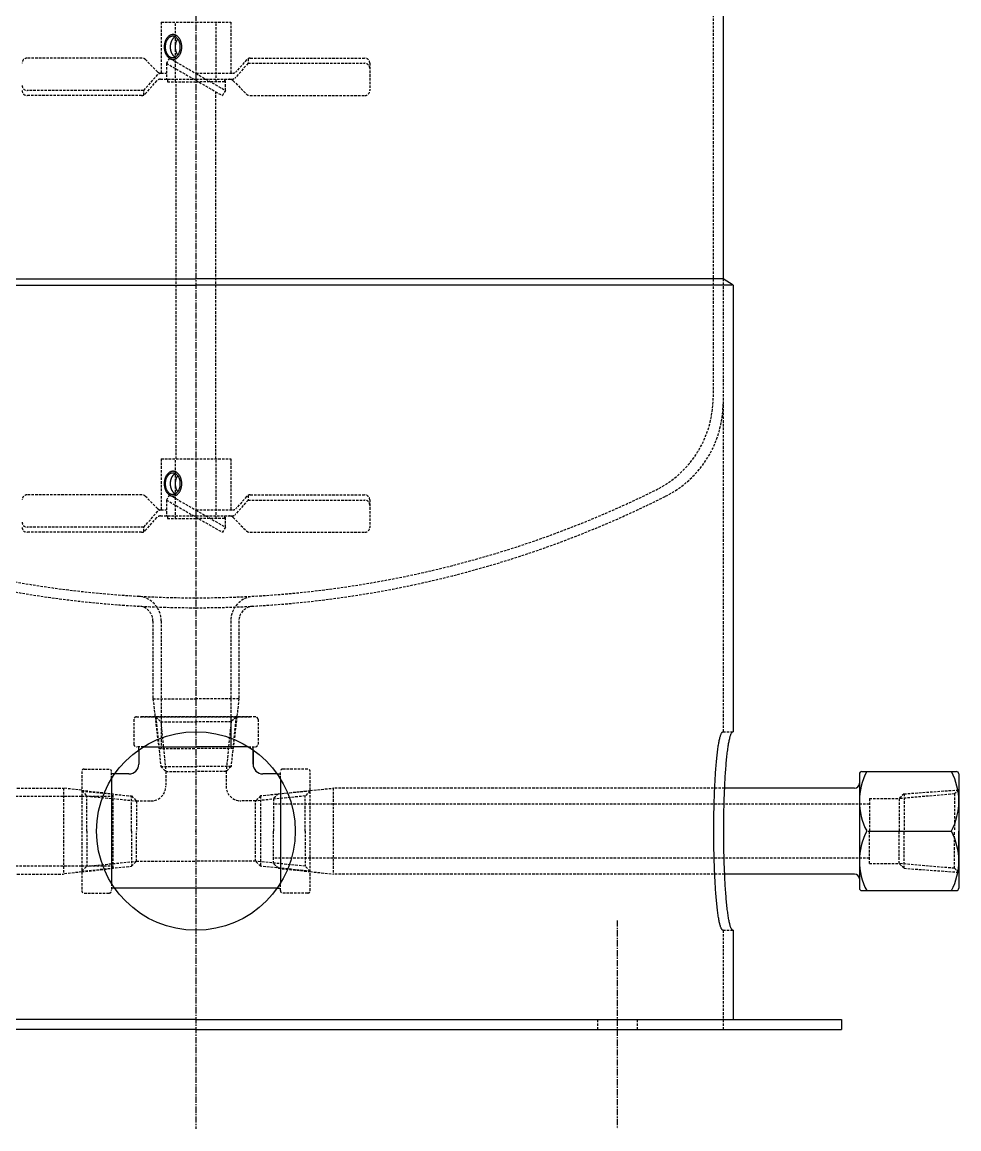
# Model space of a CAD drawing. Extents: x 248 to 1301, y 18 to 1271.
# Drawn here: x 381.5 to 570.1, y 89.5 to 312.5 of the extents above; entities that cross this region are included whole.
import ezdxf

# ---------------------------------------------------------------- set-up
doc = ezdxf.new("R2010")
doc.units = 0
doc.linetypes.add('CENTER', pattern=[2, 1.25, -0.25, 0.25, -0.25])
doc.linetypes.add('DASHED', pattern=[0.75, 0.5, -0.25])
doc.layers.get('0').update_dxf_attribs({"linetype": 'CONTINUOUS'})
doc.layers.add('CENTER', color=1, linetype='CENTER')

msp = doc.modelspace()

# ---------------------------------------------------------------- linework, layer by layer
at = {"color": 3, "linetype": 'DASHED'}
for p, q in [((520.65, 519.52), (520.65, 236.88)), ((409.5, 312.52), (416.5, 312.52)), ((409.5, 312.52), (409.5, 302.22)), ((412.4, 300.52), (412.4, 312.52)), ((416.5, 312.52), (423.5, 312.52)), ((420.6, 300.52), (420.6, 312.52)), ((423.5, 312.52), (423.5, 302.22)), ((405.63, 305.26), (382.5, 305.26)), ((408.75, 302.51), (406.34, 304.96)), ((411.17, 305.26), (410.57, 304.22)), ((410.57, 304.22), (416.5, 300.79)), ((410.57, 304.22), (410.57, 301.02)), ((411.17, 305.26), (416.5, 302.18)), ((427, 304.22), (424.48, 301.36)), ((426.7, 304.92), (424.62, 302.56)), ((427, 305.15), (427, 304.22)), ((427, 304.22), (450.5, 304.22)), ((427.45, 305.26), (450.5, 305.26)), ((451.5, 304.26), (451.5, 298.72)), ((406, 298.76), (408.75, 301.88)), ((409.46, 302.22), (410.57, 302.22)), ((416.5, 302.22), (423.87, 302.22)), ((416.5, 302.18), (422.43, 298.76)), ((406.3, 298.06), (408.61, 300.68)), ((409.36, 301.02), (416.11, 301.02)), ((410.75, 301.02), (410.75, 300.52)), ((410.75, 300.52), (416.5, 300.52)), ((412.5, 224.52), (412.5, 300.52)), ((416.11, 301.02), (416.5, 301.02)), ((416.5, 301.02), (418.51, 301.02)), ((416.5, 300.79), (421.83, 297.72)), ((416.5, 300.52), (416.98, 300.52)), ((422.25, 300.52), (416.98, 300.52)), ((418.51, 301.02), (423.73, 301.02)), ((422.25, 301.02), (422.25, 300.52)), ((422.43, 298.76), (422.43, 301.02)), ((423.99, 300.72), (426.66, 298.01)), ((406, 298.76), (382.5, 298.76)), ((405.55, 297.72), (382.5, 297.72)), ((406, 297.82), (406, 298.76)), ((420.5, 224.52), (420.5, 298.48)), ((422.43, 298.76), (421.83, 297.72)), ((427.38, 297.72), (450.5, 297.72)), ((522.65, 260.81), (522.65, 169.52)), ((409.5, 224.52), (409.5, 214.22)), ((409.5, 224.52), (416.5, 224.52)), ((412.4, 212.52), (412.4, 224.52)), ((416.5, 224.52), (423.5, 224.52)), ((420.6, 212.52), (420.6, 224.52)), ((423.5, 224.52), (423.5, 214.22)), ((405.63, 217.26), (382.5, 217.26)), ((408.75, 214.51), (406.34, 216.96)), ((411.17, 217.26), (410.57, 216.22)), ((411.17, 217.26), (416.5, 214.18)), ((426.7, 216.92), (424.62, 214.56)), ((427, 217.15), (427, 216.22)), ((427.45, 217.26), (450.5, 217.26)), ((409.46, 214.22), (410.57, 214.22)), ((410.57, 216.22), (410.57, 213.02)), ((410.57, 216.22), (416.5, 212.79)), ((416.5, 214.22), (423.87, 214.22)), ((416.5, 214.18), (422.43, 210.76)), ((427, 216.22), (424.48, 213.36)), ((427, 216.22), (450.5, 216.22)), ((451.5, 216.26), (451.5, 210.72)), ((406, 210.76), (408.75, 213.88)), ((406.3, 210.06), (408.61, 212.68)), ((409.36, 213.02), (416.11, 213.02)), ((410.75, 213.02), (410.75, 212.52)), ((410.75, 212.52), (416.5, 212.52)), ((416.11, 213.02), (416.5, 213.02)), ((416.5, 213.02), (418.51, 213.02)), ((416.5, 212.79), (421.83, 209.72)), ((416.5, 212.52), (416.98, 212.52)), ((422.25, 212.52), (416.98, 212.52)), ((418.51, 213.02), (423.73, 213.02)), ((422.25, 213.02), (422.25, 212.52)), ((422.43, 210.76), (422.43, 213.02)), ((423.99, 212.72), (426.66, 210.01)), ((406, 210.76), (382.5, 210.76)), ((405.55, 209.72), (382.5, 209.72)), ((406, 209.82), (406, 210.76)), ((422.43, 210.76), (421.83, 209.72)), ((427.38, 209.72), (450.5, 209.72)), ((407.85, 191.83), (407.85, 176.17)), ((409.5, 191.85), (409.5, 172.52)), ((423.5, 191.85), (423.5, 166.17)), ((425.15, 191.83), (425.15, 176.17)), ((407.85, 176.17), (416.5, 176.17)), ((407.85, 176.17), (408.27, 172.52)), ((425.15, 176.17), (416.5, 176.17)), ((425.15, 176.17), (424.73, 172.52)), ((404, 172.02), (404, 167.02)), ((404.5, 172.52), (416.5, 172.52)), ((416.5, 172.52), (405.5, 172.52)), ((408.27, 172.52), (416.5, 172.52)), ((408.27, 172.52), (409, 166.17)), ((408.27, 172.52), (416.5, 172.52)), ((408.43, 172.52), (409.43, 171.52)), ((408.43, 172.52), (409.43, 162.52)), ((409.5, 172.52), (409.5, 166.17)), ((428.5, 172.52), (416.5, 172.52)), ((416.5, 172.52), (427.5, 172.52)), ((424.73, 172.52), (416.5, 172.52)), ((424.73, 172.52), (416.5, 172.52)), ((423.5, 172.52), (423.5, 166.17)), ((424.57, 172.52), (423.57, 162.52)), ((424.57, 172.52), (423.57, 171.52)), ((424.73, 172.52), (424, 166.17)), ((429, 172.02), (429, 167.02)), ((409.43, 171.52), (416.5, 171.52)), ((409.43, 171.52), (410.43, 161.52)), ((423.57, 171.52), (416.5, 171.52)), ((423.57, 171.52), (422.57, 161.52)), ((522.65, 169.52), (524.65, 169.52)), ((405.97, 166.52), (404.5, 166.52)), ((405, 165.88), (405, 166.52)), ((409, 166.17), (416.5, 166.17)), ((424, 166.17), (416.5, 166.17)), ((427.04, 166.52), (428.5, 166.52)), ((428, 165.88), (428, 166.52)), ((393.5, 161.52), (393.5, 137.52)), ((394, 162.02), (399, 162.02)), ((399.5, 160.05), (399.5, 161.52)), ((400.14, 161.02), (399.5, 161.02)), ((409.43, 162.52), (416.5, 162.52)), ((409.43, 162.52), (410.43, 161.52)), ((410.43, 161.52), (416.5, 161.52)), ((410.43, 161.52), (410.43, 158.59)), ((423.57, 162.52), (416.5, 162.52)), ((422.57, 161.52), (416.5, 161.52)), ((423.57, 162.52), (422.57, 161.52)), ((422.57, 161.52), (422.57, 158.59)), ((432.86, 161.02), (433.5, 161.02)), ((433.5, 160.05), (433.5, 161.52)), ((439, 162.02), (434, 162.02)), ((439.5, 137.52), (439.5, 161.52)), ((310.03, 158.17), (389.85, 158.17)), ((311.97, 156.52), (393.5, 156.52)), ((389.85, 158.17), (389.85, 140.87)), ((393.5, 157.75), (389.85, 158.17)), ((389.85, 158.17), (389.85, 140.87)), ((393.5, 157.75), (399.85, 157.02)), ((393.5, 157.59), (394.5, 156.59)), ((393.5, 157.59), (403.5, 156.59)), ((393.5, 156.52), (399.85, 156.52)), ((394.5, 149.52), (394.5, 156.59)), ((394.5, 156.59), (404.5, 155.59)), ((399.85, 142.02), (399.85, 157.02)), ((403.5, 156.59), (404.5, 155.59)), ((403.5, 149.52), (403.5, 156.59)), ((429.5, 156.59), (428.5, 155.59)), ((438.5, 156.59), (428.5, 155.59)), ((439.5, 157.59), (429.5, 156.59)), ((429.5, 156.59), (429.5, 142.44)), ((433.1, 157.02), (432.11, 156.05)), ((433.1, 157.02), (439.5, 157.69)), ((439.5, 157.59), (438.5, 156.59)), ((438.5, 149.52), (438.5, 156.59)), ((439.5, 157.69), (444.11, 158.17)), ((522.97, 158.17), (444.11, 158.17)), ((444.11, 158.17), (444.11, 140.87)), ((569.23, 157.02), (558.11, 156.05)), ((559.1, 157.02), (558.11, 156.05)), ((559.1, 157.02), (570.11, 157.82)), ((559.1, 157.02), (559.1, 149.52)), ((570.11, 157.82), (569.23, 157.02)), ((569.23, 157.02), (569.23, 149.52)), ((404.5, 155.59), (404.5, 149.52)), ((404.5, 155.59), (407.43, 155.59)), ((428.5, 155.59), (425.57, 155.59)), ((428.5, 143.44), (428.5, 155.59)), ((432.11, 156.05), (432.11, 149.52)), ((552.11, 154.97), (432.11, 154.97)), ((552.11, 156.05), (558.11, 156.05)), ((552.11, 156.05), (552.11, 149.52)), ((558.11, 156.05), (558.11, 149.52)), ((394.5, 149.52), (394.5, 142.44)), ((403.5, 149.52), (403.5, 142.44)), ((404.5, 143.44), (404.5, 149.52)), ((432.11, 142.98), (432.11, 149.52)), ((438.5, 149.52), (438.5, 142.44)), ((552.11, 142.98), (552.11, 149.52)), ((558.11, 142.98), (558.11, 149.52)), ((559.1, 142.02), (559.1, 149.52)), ((569.23, 142.02), (569.23, 149.52)), ((394.5, 142.44), (404.5, 143.44)), ((403.5, 142.44), (404.5, 143.44)), ((404.5, 143.44), (416.5, 143.44)), ((428.5, 143.44), (416.5, 143.44)), ((429.5, 142.44), (428.5, 143.44)), ((438.5, 142.44), (428.5, 143.44)), ((552.11, 144.07), (432.11, 144.07)), ((433.1, 142.02), (432.11, 142.98)), ((552.11, 142.98), (558.11, 142.98)), ((569.23, 142.02), (558.11, 142.98)), ((559.1, 142.02), (558.11, 142.98)), ((310.03, 140.87), (389.85, 140.87)), ((311.97, 142.52), (393.5, 142.52)), ((393.5, 141.29), (389.85, 140.87)), ((393.5, 142.52), (399.85, 142.52)), ((393.5, 141.44), (394.5, 142.44)), ((393.5, 141.44), (403.5, 142.44)), ((393.5, 141.29), (399.85, 142.02)), ((439.5, 141.44), (429.5, 142.44)), ((433.1, 142.02), (439.5, 141.35)), ((439.5, 141.44), (438.5, 142.44)), ((439.5, 141.35), (444.11, 140.87)), ((522.97, 140.87), (444.11, 140.87)), ((559.1, 142.02), (570.11, 141.22)), ((570.11, 141.22), (569.23, 142.02)), ((399.5, 138.98), (399.5, 137.52)), ((433.5, 137.52), (433.5, 138.98)), ((394, 137.02), (399, 137.02)), ((400.14, 138.02), (399.5, 138.02)), ((432.86, 138.02), (433.5, 138.02)), ((439, 137.02), (434, 137.02)), ((522.65, 129.52), (524.65, 129.52)), ((522.65, 129.52), (522.65, 109.52)), ((497.35, 111.52), (497.35, 109.52)), ((505.35, 111.52), (505.35, 109.52))]:
    msp.add_line(p, q, dxfattribs=at)
at = {"color": 7, "linetype": 'CONTINUOUS'}
for p, q in [((522.65, 497.75), (522.65, 260.81)), ((308.5, 259.52), (416.5, 259.52)), ((310.35, 260.81), (416.5, 260.81)), ((522.65, 260.81), (416.5, 260.81)), ((524.5, 259.52), (416.5, 259.52)), ((524.65, 259.52), (522.65, 260.81)), ((524.65, 259.52), (524.65, 169.52)), ((405, 165.88), (405, 163.02)), ((405.97, 166.52), (416.5, 166.52)), ((427.04, 166.52), (416.5, 166.52)), ((428, 163.02), (428, 165.88)), ((428, 165.88), (428, 163.02)), ((403, 161.02), (400.14, 161.02)), ((432.86, 161.02), (430, 161.02)), ((550.11, 161.02), (550.11, 138.02)), ((550.61, 161.52), (569.61, 161.52)), ((570.11, 161.02), (570.11, 138.02)), ((399.5, 160.05), (399.5, 138.98)), ((433.5, 160.05), (433.5, 138.98)), ((549.11, 158.17), (522.97, 158.17)), ((551.86, 149.52), (568.65, 149.52)), ((570.11, 142.98), (570.11, 149.52)), ((549.11, 140.87), (522.97, 140.87)), ((416.5, 138.02), (400.14, 138.02)), ((432.86, 138.02), (416.5, 138.02)), ((550.61, 137.52), (569.61, 137.52)), ((524.65, 129.52), (524.65, 111.52)), ((416.5, 111.52), (286.5, 111.52)), ((416.5, 111.52), (546.5, 111.52)), ((546.5, 111.52), (546.5, 109.52)), ((416.5, 109.52), (286.5, 109.52)), ((416.5, 109.52), (546.5, 109.52))]:
    msp.add_line(p, q, dxfattribs=at)
at = {"color": 3, "linetype": 'DASHED'}
for points in [[(411.88, 305.02, 0), (411.96, 305.02, 0), (412.05, 305.03, 0), (412.14, 305.04, 0), (412.22, 305.06, 0), (412.31, 305.09, 0), (412.39, 305.12, 0), (412.47, 305.16, 0), (412.55, 305.21, 0), (412.63, 305.26, 0), (412.71, 305.31, 0), (412.79, 305.37, 0), (412.86, 305.44, 0), (412.93, 305.51, 0), (413, 305.58, 0), (413.06, 305.66, 0), (413.13, 305.75, 0), (413.19, 305.84, 0), (413.24, 305.93, 0), (413.3, 306.03, 0), (413.35, 306.13, 0), (413.39, 306.23, 0), (413.44, 306.34, 0), (413.48, 306.45, 0), (413.51, 306.56, 0), (413.54, 306.67, 0), (413.57, 306.79, 0), (413.59, 306.91, 0), (413.61, 307.03, 0), (413.63, 307.15, 0), (413.64, 307.27, 0), (413.64, 307.39, 0), (413.64, 307.52, 0), (413.64, 307.64, 0), (413.64, 307.76, 0), (413.63, 307.88, 0), (413.61, 308, 0), (413.59, 308.12, 0), (413.57, 308.24, 0), (413.54, 308.36, 0), (413.51, 308.47, 0), (413.48, 308.58, 0), (413.44, 308.69, 0), (413.39, 308.8, 0), (413.35, 308.9, 0), (413.3, 309.01, 0), (413.24, 309.1, 0), (413.19, 309.19, 0), (413.13, 309.28, 0), (413.06, 309.37, 0), (413, 309.45, 0), (412.93, 309.52, 0), (412.86, 309.6, 0), (412.79, 309.66, 0), (412.71, 309.72, 0), (412.63, 309.78, 0), (412.55, 309.83, 0), (412.47, 309.87, 0), (412.39, 309.91, 0), (412.31, 309.94, 0), (412.22, 309.97, 0), (412.14, 309.99, 0), (412.05, 310, 0), (411.96, 310.01, 0), (411.88, 310.02, 0), (411.79, 310.01, 0), (411.7, 310, 0), (411.62, 309.99, 0), (411.53, 309.97, 0), (411.45, 309.94, 0), (411.36, 309.91, 0), (411.28, 309.87, 0), (411.2, 309.83, 0), (411.12, 309.78, 0), (411.04, 309.72, 0), (410.97, 309.66, 0), (410.89, 309.6, 0), (410.82, 309.52, 0), (410.76, 309.45, 0), (410.69, 309.37, 0), (410.63, 309.28, 0), (410.57, 309.19, 0), (410.51, 309.1, 0), (410.46, 309.01, 0), (410.41, 308.9, 0), (410.36, 308.8, 0), (410.32, 308.69, 0), (410.28, 308.58, 0), (410.24, 308.47, 0), (410.21, 308.36, 0), (410.19, 308.24, 0), (410.16, 308.12, 0), (410.14, 308, 0), (410.13, 307.88, 0), (410.12, 307.76, 0), (410.11, 307.64, 0), (410.11, 307.52, 0), (410.11, 307.39, 0), (410.12, 307.27, 0), (410.13, 307.15, 0), (410.14, 307.03, 0), (410.16, 306.91, 0), (410.19, 306.79, 0), (410.21, 306.67, 0), (410.24, 306.56, 0), (410.28, 306.45, 0), (410.32, 306.34, 0), (410.36, 306.23, 0), (410.41, 306.13, 0), (410.46, 306.03, 0), (410.51, 305.93, 0), (410.57, 305.84, 0), (410.63, 305.75, 0), (410.69, 305.66, 0), (410.76, 305.58, 0), (410.82, 305.51, 0), (410.89, 305.44, 0), (410.97, 305.37, 0), (411.04, 305.31, 0), (411.12, 305.26, 0), (411.2, 305.21, 0), (411.28, 305.16, 0), (411.36, 305.12, 0), (411.45, 305.09, 0), (411.53, 305.06, 0), (411.62, 305.04, 0), (411.7, 305.03, 0), (411.79, 305.02, 0), (411.88, 305.02, 0)], [(411.83, 305.37, 0), (411.91, 305.37, 0), (411.98, 305.38, 0), (412.06, 305.39, 0), (412.13, 305.41, 0), (412.2, 305.43, 0), (412.27, 305.46, 0), (412.35, 305.49, 0), (412.41, 305.53, 0), (412.48, 305.57, 0), (412.55, 305.62, 0), (412.61, 305.67, 0), (412.68, 305.73, 0), (412.74, 305.79, 0), (412.8, 305.86, 0), (412.85, 305.92, 0), (412.91, 306, 0), (412.96, 306.07, 0), (413.01, 306.15, 0), (413.05, 306.24, 0), (413.1, 306.32, 0), (413.14, 306.41, 0), (413.17, 306.5, 0), (413.21, 306.6, 0), (413.24, 306.69, 0), (413.26, 306.79, 0), (413.29, 306.89, 0), (413.31, 306.99, 0), (413.32, 307.1, 0), (413.34, 307.2, 0), (413.35, 307.31, 0), (413.35, 307.41, 0), (413.35, 307.52, 0), (413.35, 307.62, 0), (413.35, 307.73, 0), (413.34, 307.83, 0), (413.32, 307.94, 0), (413.31, 308.04, 0), (413.29, 308.14, 0), (413.26, 308.24, 0), (413.24, 308.34, 0), (413.21, 308.44, 0), (413.17, 308.53, 0), (413.14, 308.62, 0), (413.1, 308.71, 0), (413.05, 308.8, 0), (413.01, 308.88, 0), (412.96, 308.96, 0), (412.91, 309.04, 0), (412.85, 309.11, 0), (412.8, 309.18, 0), (412.74, 309.24, 0), (412.68, 309.3, 0), (412.61, 309.36, 0), (412.55, 309.41, 0), (412.48, 309.46, 0), (412.41, 309.5, 0), (412.35, 309.54, 0), (412.27, 309.57, 0), (412.2, 309.6, 0), (412.13, 309.62, 0), (412.06, 309.64, 0), (411.98, 309.66, 0), (411.91, 309.66, 0), (411.83, 309.67, 0), (411.76, 309.66, 0), (411.68, 309.66, 0), (411.61, 309.64, 0), (411.54, 309.62, 0), (411.46, 309.6, 0), (411.39, 309.57, 0), (411.32, 309.54, 0), (411.25, 309.5, 0), (411.18, 309.46, 0), (411.12, 309.41, 0), (411.05, 309.36, 0), (410.99, 309.3, 0), (410.93, 309.24, 0), (410.87, 309.18, 0), (410.81, 309.11, 0), (410.76, 309.04, 0), (410.71, 308.96, 0), (410.66, 308.88, 0), (410.61, 308.8, 0), (410.57, 308.71, 0), (410.53, 308.62, 0), (410.49, 308.53, 0), (410.46, 308.44, 0), (410.43, 308.34, 0), (410.4, 308.24, 0), (410.38, 308.14, 0), (410.36, 308.04, 0), (410.34, 307.94, 0), (410.33, 307.83, 0), (410.32, 307.73, 0), (410.31, 307.62, 0), (410.31, 307.52, 0), (410.31, 307.41, 0), (410.32, 307.31, 0), (410.33, 307.2, 0), (410.34, 307.1, 0), (410.36, 306.99, 0), (410.38, 306.89, 0), (410.4, 306.79, 0), (410.43, 306.69, 0), (410.46, 306.6, 0), (410.49, 306.5, 0), (410.53, 306.41, 0), (410.57, 306.32, 0), (410.61, 306.24, 0), (410.66, 306.15, 0), (410.71, 306.07, 0), (410.76, 306, 0), (410.81, 305.92, 0), (410.87, 305.86, 0), (410.93, 305.79, 0), (410.99, 305.73, 0), (411.05, 305.67, 0), (411.12, 305.62, 0), (411.18, 305.57, 0), (411.25, 305.53, 0), (411.32, 305.49, 0), (411.39, 305.46, 0), (411.46, 305.43, 0), (411.54, 305.41, 0), (411.61, 305.39, 0), (411.68, 305.38, 0), (411.76, 305.37, 0), (411.83, 305.37, 0)], [(412.33, 309.55, 0), (412.31, 309.53, 0), (412.28, 309.52, 0), (412.25, 309.5, 0), (412.22, 309.49, 0), (412.2, 309.47, 0), (412.17, 309.45, 0), (412.14, 309.43, 0), (412.12, 309.41, 0), (412.09, 309.39, 0), (412.07, 309.37, 0), (412.04, 309.35, 0), (412.02, 309.33, 0), (411.99, 309.31, 0), (411.97, 309.28, 0), (411.94, 309.26, 0), (411.92, 309.24, 0), (411.9, 309.21, 0), (411.87, 309.19, 0), (411.85, 309.16, 0), (411.83, 309.13, 0), (411.81, 309.1, 0), (411.79, 309.07, 0), (411.76, 309.05, 0), (411.74, 309.02, 0), (411.72, 308.99, 0), (411.7, 308.96, 0), (411.68, 308.93, 0), (411.66, 308.89, 0), (411.65, 308.86, 0), (411.63, 308.83, 0), (411.61, 308.8, 0), (411.59, 308.76, 0), (411.58, 308.73, 0), (411.56, 308.69, 0), (411.54, 308.66, 0), (411.53, 308.62, 0), (411.51, 308.59, 0), (411.5, 308.55, 0), (411.49, 308.51, 0), (411.47, 308.48, 0), (411.46, 308.44, 0), (411.45, 308.4, 0), (411.44, 308.37, 0), (411.42, 308.33, 0), (411.41, 308.29, 0), (411.4, 308.25, 0), (411.39, 308.21, 0), (411.38, 308.17, 0), (411.38, 308.13, 0), (411.37, 308.09, 0), (411.36, 308.05, 0), (411.35, 308.01, 0), (411.35, 307.97, 0), (411.34, 307.93, 0), (411.33, 307.89, 0), (411.33, 307.85, 0), (411.33, 307.81, 0), (411.32, 307.76, 0), (411.32, 307.72, 0), (411.32, 307.68, 0), (411.31, 307.64, 0), (411.31, 307.6, 0), (411.31, 307.56, 0), (411.31, 307.52, 0), (411.31, 307.48, 0), (411.31, 307.43, 0), (411.31, 307.39, 0), (411.32, 307.35, 0), (411.32, 307.31, 0), (411.32, 307.27, 0), (411.33, 307.23, 0), (411.33, 307.19, 0), (411.33, 307.14, 0), (411.34, 307.1, 0), (411.35, 307.06, 0), (411.35, 307.02, 0), (411.36, 306.98, 0), (411.37, 306.94, 0), (411.38, 306.9, 0), (411.38, 306.86, 0), (411.39, 306.82, 0), (411.4, 306.78, 0), (411.41, 306.75, 0), (411.42, 306.71, 0), (411.44, 306.67, 0), (411.45, 306.63, 0), (411.46, 306.59, 0), (411.47, 306.56, 0), (411.49, 306.52, 0), (411.5, 306.48, 0), (411.51, 306.45, 0), (411.53, 306.41, 0), (411.54, 306.38, 0), (411.56, 306.34, 0), (411.58, 306.31, 0), (411.59, 306.27, 0), (411.61, 306.24, 0), (411.63, 306.2, 0), (411.65, 306.17, 0), (411.66, 306.14, 0), (411.68, 306.11, 0), (411.7, 306.08, 0), (411.72, 306.05, 0), (411.74, 306.02, 0), (411.76, 305.99, 0), (411.79, 305.96, 0), (411.81, 305.93, 0), (411.83, 305.9, 0), (411.85, 305.88, 0), (411.87, 305.85, 0), (411.9, 305.82, 0), (411.92, 305.8, 0), (411.94, 305.77, 0), (411.97, 305.75, 0), (411.99, 305.73, 0), (412.02, 305.7, 0), (412.04, 305.68, 0), (412.07, 305.66, 0), (412.09, 305.64, 0), (412.12, 305.62, 0), (412.14, 305.6, 0), (412.17, 305.58, 0), (412.2, 305.56, 0), (412.22, 305.55, 0), (412.25, 305.53, 0), (412.28, 305.51, 0), (412.31, 305.5, 0), (412.33, 305.49, 0)], [(412.83, 309.14, 0), (412.82, 309.12, 0), (412.8, 309.1, 0), (412.79, 309.08, 0), (412.77, 309.06, 0), (412.76, 309.04, 0), (412.74, 309.02, 0), (412.73, 309, 0), (412.72, 308.98, 0), (412.7, 308.95, 0), (412.69, 308.93, 0), (412.68, 308.91, 0), (412.66, 308.89, 0), (412.65, 308.87, 0), (412.64, 308.85, 0), (412.62, 308.82, 0), (412.61, 308.8, 0), (412.6, 308.78, 0), (412.59, 308.75, 0), (412.58, 308.73, 0), (412.57, 308.71, 0), (412.56, 308.68, 0), (412.54, 308.66, 0), (412.53, 308.63, 0), (412.52, 308.61, 0), (412.51, 308.58, 0), (412.5, 308.56, 0), (412.49, 308.53, 0), (412.48, 308.51, 0), (412.48, 308.48, 0), (412.47, 308.46, 0), (412.46, 308.43, 0), (412.45, 308.41, 0), (412.44, 308.38, 0), (412.43, 308.35, 0), (412.42, 308.33, 0), (412.42, 308.3, 0), (412.41, 308.27, 0), (412.4, 308.25, 0), (412.4, 308.22, 0), (412.39, 308.19, 0), (412.38, 308.17, 0), (412.38, 308.14, 0), (412.37, 308.11, 0), (412.37, 308.08, 0), (412.36, 308.06, 0), (412.36, 308.03, 0), (412.35, 308, 0), (412.35, 307.97, 0), (412.34, 307.94, 0), (412.34, 307.92, 0), (412.33, 307.89, 0), (412.33, 307.86, 0), (412.33, 307.83, 0), (412.33, 307.8, 0), (412.32, 307.77, 0), (412.32, 307.75, 0), (412.32, 307.72, 0), (412.32, 307.69, 0), (412.32, 307.66, 0), (412.31, 307.63, 0), (412.31, 307.6, 0), (412.31, 307.57, 0), (412.31, 307.55, 0), (412.31, 307.52, 0), (412.31, 307.49, 0), (412.31, 307.46, 0), (412.31, 307.43, 0), (412.31, 307.4, 0), (412.32, 307.37, 0), (412.32, 307.35, 0), (412.32, 307.32, 0), (412.32, 307.29, 0), (412.32, 307.26, 0), (412.33, 307.23, 0), (412.33, 307.2, 0), (412.33, 307.17, 0), (412.33, 307.15, 0), (412.34, 307.12, 0), (412.34, 307.09, 0), (412.35, 307.06, 0), (412.35, 307.03, 0), (412.36, 307.01, 0), (412.36, 306.98, 0), (412.37, 306.95, 0), (412.37, 306.92, 0), (412.38, 306.89, 0), (412.38, 306.87, 0), (412.39, 306.84, 0), (412.4, 306.81, 0), (412.4, 306.79, 0), (412.41, 306.76, 0), (412.42, 306.73, 0), (412.42, 306.71, 0), (412.43, 306.68, 0), (412.44, 306.65, 0), (412.45, 306.63, 0), (412.46, 306.6, 0), (412.47, 306.57, 0), (412.48, 306.55, 0), (412.48, 306.52, 0), (412.49, 306.5, 0), (412.5, 306.47, 0), (412.51, 306.45, 0), (412.52, 306.42, 0), (412.53, 306.4, 0), (412.54, 306.38, 0), (412.56, 306.35, 0), (412.57, 306.33, 0), (412.58, 306.3, 0), (412.59, 306.28, 0), (412.6, 306.26, 0), (412.61, 306.23, 0), (412.62, 306.21, 0), (412.64, 306.19, 0), (412.65, 306.17, 0), (412.66, 306.14, 0), (412.68, 306.12, 0), (412.69, 306.1, 0), (412.7, 306.08, 0), (412.72, 306.06, 0), (412.73, 306.04, 0), (412.74, 306.01, 0), (412.76, 306, 0), (412.77, 305.98, 0), (412.79, 305.95, 0), (412.8, 305.94, 0), (412.82, 305.92, 0), (412.83, 305.9, 0)], [(411.88, 217.02, 0), (411.96, 217.02, 0), (412.05, 217.03, 0), (412.14, 217.04, 0), (412.22, 217.06, 0), (412.31, 217.09, 0), (412.39, 217.12, 0), (412.47, 217.16, 0), (412.55, 217.21, 0), (412.63, 217.26, 0), (412.71, 217.31, 0), (412.79, 217.37, 0), (412.86, 217.44, 0), (412.93, 217.51, 0), (413, 217.58, 0), (413.06, 217.66, 0), (413.13, 217.75, 0), (413.19, 217.84, 0), (413.24, 217.93, 0), (413.3, 218.03, 0), (413.35, 218.13, 0), (413.39, 218.23, 0), (413.44, 218.34, 0), (413.48, 218.45, 0), (413.51, 218.56, 0), (413.54, 218.67, 0), (413.57, 218.79, 0), (413.59, 218.91, 0), (413.61, 219.03, 0), (413.63, 219.15, 0), (413.64, 219.27, 0), (413.64, 219.39, 0), (413.64, 219.52, 0), (413.64, 219.64, 0), (413.64, 219.76, 0), (413.63, 219.88, 0), (413.61, 220, 0), (413.59, 220.12, 0), (413.57, 220.24, 0), (413.54, 220.36, 0), (413.51, 220.47, 0), (413.48, 220.59, 0), (413.44, 220.69, 0), (413.39, 220.8, 0), (413.35, 220.91, 0), (413.3, 221.01, 0), (413.24, 221.1, 0), (413.19, 221.19, 0), (413.13, 221.28, 0), (413.06, 221.37, 0), (413, 221.45, 0), (412.93, 221.53, 0), (412.86, 221.59, 0), (412.79, 221.66, 0), (412.71, 221.72, 0), (412.63, 221.78, 0), (412.55, 221.83, 0), (412.47, 221.87, 0), (412.39, 221.91, 0), (412.31, 221.94, 0), (412.22, 221.97, 0), (412.14, 221.99, 0), (412.05, 222, 0), (411.96, 222.01, 0), (411.88, 222.02, 0), (411.79, 222.01, 0), (411.7, 222, 0), (411.62, 221.99, 0), (411.53, 221.97, 0), (411.45, 221.94, 0), (411.36, 221.91, 0), (411.28, 221.87, 0), (411.2, 221.83, 0), (411.12, 221.78, 0), (411.04, 221.72, 0), (410.97, 221.66, 0), (410.89, 221.59, 0), (410.82, 221.53, 0), (410.76, 221.45, 0), (410.69, 221.37, 0), (410.63, 221.28, 0), (410.57, 221.19, 0), (410.51, 221.1, 0), (410.46, 221.01, 0), (410.41, 220.91, 0), (410.36, 220.8, 0), (410.32, 220.69, 0), (410.28, 220.59, 0), (410.24, 220.47, 0), (410.21, 220.36, 0), (410.19, 220.24, 0), (410.16, 220.12, 0), (410.14, 220, 0), (410.13, 219.88, 0), (410.12, 219.76, 0), (410.11, 219.64, 0), (410.11, 219.52, 0), (410.11, 219.39, 0), (410.12, 219.27, 0), (410.13, 219.15, 0), (410.14, 219.03, 0), (410.16, 218.91, 0), (410.19, 218.79, 0), (410.21, 218.67, 0), (410.24, 218.56, 0), (410.28, 218.45, 0), (410.32, 218.34, 0), (410.36, 218.23, 0), (410.41, 218.13, 0), (410.46, 218.03, 0), (410.51, 217.93, 0), (410.57, 217.84, 0), (410.63, 217.75, 0), (410.69, 217.66, 0), (410.76, 217.58, 0), (410.82, 217.51, 0), (410.89, 217.44, 0), (410.97, 217.37, 0), (411.04, 217.31, 0), (411.12, 217.26, 0), (411.2, 217.21, 0), (411.28, 217.16, 0), (411.36, 217.12, 0), (411.45, 217.09, 0), (411.53, 217.06, 0), (411.62, 217.04, 0), (411.7, 217.03, 0), (411.79, 217.02, 0), (411.88, 217.02, 0)], [(411.83, 217.37, 0), (411.91, 217.37, 0), (411.98, 217.38, 0), (412.06, 217.39, 0), (412.13, 217.41, 0), (412.2, 217.43, 0), (412.27, 217.46, 0), (412.35, 217.49, 0), (412.41, 217.53, 0), (412.48, 217.57, 0), (412.55, 217.62, 0), (412.61, 217.67, 0), (412.68, 217.73, 0), (412.74, 217.79, 0), (412.8, 217.85, 0), (412.85, 217.92, 0), (412.91, 218, 0), (412.96, 218.07, 0), (413.01, 218.15, 0), (413.05, 218.24, 0), (413.1, 218.32, 0), (413.14, 218.41, 0), (413.17, 218.5, 0), (413.21, 218.6, 0), (413.24, 218.69, 0), (413.26, 218.79, 0), (413.29, 218.89, 0), (413.31, 218.99, 0), (413.32, 219.1, 0), (413.34, 219.2, 0), (413.35, 219.31, 0), (413.35, 219.41, 0), (413.35, 219.52, 0), (413.35, 219.62, 0), (413.35, 219.73, 0), (413.34, 219.83, 0), (413.32, 219.94, 0), (413.31, 220.04, 0), (413.29, 220.14, 0), (413.26, 220.24, 0), (413.24, 220.34, 0), (413.21, 220.44, 0), (413.17, 220.53, 0), (413.14, 220.62, 0), (413.1, 220.71, 0), (413.05, 220.8, 0), (413.01, 220.88, 0), (412.96, 220.96, 0), (412.91, 221.04, 0), (412.85, 221.11, 0), (412.8, 221.18, 0), (412.74, 221.24, 0), (412.68, 221.3, 0), (412.61, 221.36, 0), (412.55, 221.41, 0), (412.48, 221.46, 0), (412.41, 221.5, 0), (412.35, 221.54, 0), (412.27, 221.57, 0), (412.2, 221.6, 0), (412.13, 221.62, 0), (412.06, 221.64, 0), (411.98, 221.66, 0), (411.91, 221.66, 0), (411.83, 221.67, 0), (411.76, 221.66, 0), (411.68, 221.66, 0), (411.61, 221.64, 0), (411.54, 221.62, 0), (411.46, 221.6, 0), (411.39, 221.57, 0), (411.32, 221.54, 0), (411.25, 221.5, 0), (411.18, 221.46, 0), (411.12, 221.41, 0), (411.05, 221.36, 0), (410.99, 221.3, 0), (410.93, 221.24, 0), (410.87, 221.18, 0), (410.81, 221.11, 0), (410.76, 221.04, 0), (410.71, 220.96, 0), (410.66, 220.88, 0), (410.61, 220.8, 0), (410.57, 220.71, 0), (410.53, 220.62, 0), (410.49, 220.53, 0), (410.46, 220.44, 0), (410.43, 220.34, 0), (410.4, 220.24, 0), (410.38, 220.14, 0), (410.36, 220.04, 0), (410.34, 219.94, 0), (410.33, 219.83, 0), (410.32, 219.73, 0), (410.31, 219.62, 0), (410.31, 219.52, 0), (410.31, 219.41, 0), (410.32, 219.31, 0), (410.33, 219.2, 0), (410.34, 219.1, 0), (410.36, 218.99, 0), (410.38, 218.89, 0), (410.4, 218.79, 0), (410.43, 218.69, 0), (410.46, 218.6, 0), (410.49, 218.5, 0), (410.53, 218.41, 0), (410.57, 218.32, 0), (410.61, 218.24, 0), (410.66, 218.15, 0), (410.71, 218.07, 0), (410.76, 218, 0), (410.81, 217.92, 0), (410.87, 217.85, 0), (410.93, 217.79, 0), (410.99, 217.73, 0), (411.05, 217.67, 0), (411.12, 217.62, 0), (411.18, 217.57, 0), (411.25, 217.53, 0), (411.32, 217.49, 0), (411.39, 217.46, 0), (411.46, 217.43, 0), (411.54, 217.41, 0), (411.61, 217.39, 0), (411.68, 217.38, 0), (411.76, 217.37, 0), (411.83, 217.37, 0)], [(412.33, 221.55, 0), (412.31, 221.53, 0), (412.28, 221.52, 0), (412.25, 221.5, 0), (412.22, 221.49, 0), (412.2, 221.47, 0), (412.17, 221.45, 0), (412.14, 221.43, 0), (412.12, 221.41, 0), (412.09, 221.39, 0), (412.07, 221.37, 0), (412.04, 221.35, 0), (412.02, 221.33, 0), (411.99, 221.31, 0), (411.97, 221.28, 0), (411.94, 221.26, 0), (411.92, 221.24, 0), (411.9, 221.21, 0), (411.87, 221.19, 0), (411.85, 221.16, 0), (411.83, 221.13, 0), (411.81, 221.1, 0), (411.79, 221.07, 0), (411.76, 221.05, 0), (411.74, 221.02, 0), (411.72, 220.99, 0), (411.7, 220.96, 0), (411.68, 220.93, 0), (411.66, 220.89, 0), (411.65, 220.86, 0), (411.63, 220.83, 0), (411.61, 220.8, 0), (411.59, 220.76, 0), (411.58, 220.73, 0), (411.56, 220.69, 0), (411.54, 220.66, 0), (411.53, 220.62, 0), (411.51, 220.59, 0), (411.5, 220.55, 0), (411.49, 220.51, 0), (411.47, 220.48, 0), (411.46, 220.44, 0), (411.45, 220.4, 0), (411.44, 220.37, 0), (411.42, 220.33, 0), (411.41, 220.29, 0), (411.4, 220.25, 0), (411.39, 220.21, 0), (411.38, 220.17, 0), (411.38, 220.13, 0), (411.37, 220.09, 0), (411.36, 220.05, 0), (411.35, 220.01, 0), (411.35, 219.97, 0), (411.34, 219.93, 0), (411.33, 219.89, 0), (411.33, 219.85, 0), (411.33, 219.81, 0), (411.32, 219.76, 0), (411.32, 219.72, 0), (411.32, 219.68, 0), (411.31, 219.64, 0), (411.31, 219.6, 0), (411.31, 219.56, 0), (411.31, 219.52, 0), (411.31, 219.47, 0), (411.31, 219.43, 0), (411.31, 219.39, 0), (411.32, 219.35, 0), (411.32, 219.31, 0), (411.32, 219.27, 0), (411.33, 219.23, 0), (411.33, 219.19, 0), (411.33, 219.15, 0), (411.34, 219.1, 0), (411.35, 219.06, 0), (411.35, 219.02, 0), (411.36, 218.98, 0), (411.37, 218.94, 0), (411.38, 218.9, 0), (411.38, 218.86, 0), (411.39, 218.82, 0), (411.4, 218.78, 0), (411.41, 218.75, 0), (411.42, 218.71, 0), (411.44, 218.67, 0), (411.45, 218.63, 0), (411.46, 218.59, 0), (411.47, 218.56, 0), (411.49, 218.52, 0), (411.5, 218.48, 0), (411.51, 218.45, 0), (411.53, 218.41, 0), (411.54, 218.38, 0), (411.56, 218.34, 0), (411.58, 218.31, 0), (411.59, 218.27, 0), (411.61, 218.24, 0), (411.63, 218.2, 0), (411.65, 218.17, 0), (411.66, 218.14, 0), (411.68, 218.11, 0), (411.7, 218.08, 0), (411.72, 218.05, 0), (411.74, 218.02, 0), (411.76, 217.99, 0), (411.79, 217.96, 0), (411.81, 217.93, 0), (411.83, 217.9, 0), (411.85, 217.88, 0), (411.87, 217.85, 0), (411.9, 217.82, 0), (411.92, 217.8, 0), (411.94, 217.77, 0), (411.97, 217.75, 0), (411.99, 217.72, 0), (412.02, 217.7, 0), (412.04, 217.68, 0), (412.07, 217.66, 0), (412.09, 217.64, 0), (412.12, 217.62, 0), (412.14, 217.6, 0), (412.17, 217.58, 0), (412.2, 217.56, 0), (412.22, 217.55, 0), (412.25, 217.53, 0), (412.28, 217.51, 0), (412.31, 217.5, 0), (412.33, 217.49, 0)], [(412.83, 221.14, 0), (412.82, 221.12, 0), (412.8, 221.1, 0), (412.79, 221.08, 0), (412.77, 221.06, 0), (412.76, 221.04, 0), (412.74, 221.02, 0), (412.73, 221, 0), (412.72, 220.98, 0), (412.7, 220.96, 0), (412.69, 220.93, 0), (412.68, 220.91, 0), (412.66, 220.89, 0), (412.65, 220.87, 0), (412.64, 220.84, 0), (412.62, 220.82, 0), (412.61, 220.8, 0), (412.6, 220.78, 0), (412.59, 220.75, 0), (412.58, 220.73, 0), (412.57, 220.71, 0), (412.56, 220.68, 0), (412.54, 220.66, 0), (412.53, 220.63, 0), (412.52, 220.61, 0), (412.51, 220.58, 0), (412.5, 220.56, 0), (412.49, 220.53, 0), (412.48, 220.51, 0), (412.48, 220.48, 0), (412.47, 220.46, 0), (412.46, 220.43, 0), (412.45, 220.41, 0), (412.44, 220.38, 0), (412.43, 220.35, 0), (412.42, 220.33, 0), (412.42, 220.3, 0), (412.41, 220.27, 0), (412.4, 220.25, 0), (412.4, 220.22, 0), (412.39, 220.19, 0), (412.38, 220.16, 0), (412.38, 220.14, 0), (412.37, 220.11, 0), (412.37, 220.08, 0), (412.36, 220.06, 0), (412.36, 220.03, 0), (412.35, 220, 0), (412.35, 219.97, 0), (412.34, 219.94, 0), (412.34, 219.91, 0), (412.33, 219.89, 0), (412.33, 219.86, 0), (412.33, 219.83, 0), (412.33, 219.8, 0), (412.32, 219.77, 0), (412.32, 219.75, 0), (412.32, 219.72, 0), (412.32, 219.69, 0), (412.32, 219.66, 0), (412.31, 219.63, 0), (412.31, 219.6, 0), (412.31, 219.57, 0), (412.31, 219.54, 0), (412.31, 219.52, 0), (412.31, 219.49, 0), (412.31, 219.46, 0), (412.31, 219.43, 0), (412.31, 219.4, 0), (412.32, 219.37, 0), (412.32, 219.34, 0), (412.32, 219.32, 0), (412.32, 219.29, 0), (412.32, 219.26, 0), (412.33, 219.23, 0), (412.33, 219.2, 0), (412.33, 219.17, 0), (412.33, 219.15, 0), (412.34, 219.12, 0), (412.34, 219.09, 0), (412.35, 219.06, 0), (412.35, 219.03, 0), (412.36, 219.01, 0), (412.36, 218.98, 0), (412.37, 218.95, 0), (412.37, 218.92, 0), (412.38, 218.9, 0), (412.38, 218.87, 0), (412.39, 218.84, 0), (412.4, 218.81, 0), (412.4, 218.79, 0), (412.41, 218.76, 0), (412.42, 218.73, 0), (412.42, 218.71, 0), (412.43, 218.68, 0), (412.44, 218.65, 0), (412.45, 218.63, 0), (412.46, 218.6, 0), (412.47, 218.57, 0), (412.48, 218.55, 0), (412.48, 218.52, 0), (412.49, 218.5, 0), (412.5, 218.47, 0), (412.51, 218.45, 0), (412.52, 218.42, 0), (412.53, 218.4, 0), (412.54, 218.38, 0), (412.56, 218.35, 0), (412.57, 218.33, 0), (412.58, 218.3, 0), (412.59, 218.28, 0), (412.6, 218.26, 0), (412.61, 218.23, 0), (412.62, 218.21, 0), (412.64, 218.19, 0), (412.65, 218.16, 0), (412.66, 218.14, 0), (412.68, 218.12, 0), (412.69, 218.1, 0), (412.7, 218.08, 0), (412.72, 218.06, 0), (412.73, 218.04, 0), (412.74, 218.01, 0), (412.76, 218, 0), (412.77, 217.97, 0), (412.79, 217.96, 0), (412.8, 217.94, 0), (412.82, 217.92, 0), (412.83, 217.9, 0)], [(522.65, 129.52, 0), (522.6, 129.52, 0), (522.56, 129.54, 0), (522.51, 129.57, 0), (522.47, 129.61, 0), (522.42, 129.67, 0), (522.38, 129.73, 0), (522.33, 129.81, 0), (522.29, 129.9, 0), (522.24, 130, 0), (522.2, 130.12, 0), (522.15, 130.24, 0), (522.11, 130.38, 0), (522.07, 130.53, 0), (522.02, 130.69, 0), (521.98, 130.86, 0), (521.94, 131.04, 0), (521.89, 131.23, 0), (521.85, 131.44, 0), (521.81, 131.65, 0), (521.77, 131.88, 0), (521.73, 132.12, 0), (521.69, 132.36, 0), (521.65, 132.62, 0), (521.61, 132.89, 0), (521.58, 133.16, 0), (521.54, 133.45, 0), (521.5, 133.75, 0), (521.47, 134.06, 0), (521.43, 134.37, 0), (521.4, 134.7, 0), (521.37, 135.03, 0), (521.33, 135.37, 0), (521.3, 135.73, 0), (521.27, 136.09, 0), (521.24, 136.45, 0), (521.21, 136.83, 0), (521.18, 137.21, 0), (521.15, 137.6, 0), (521.13, 138, 0), (521.1, 138.41, 0), (521.08, 138.82, 0), (521.05, 139.23, 0), (521.03, 139.66, 0), (521.01, 140.09, 0), (520.99, 140.52, 0), (520.97, 140.97, 0), (520.95, 141.41, 0), (520.93, 141.86, 0), (520.91, 142.32, 0), (520.89, 142.78, 0), (520.88, 143.24, 0), (520.87, 143.71, 0), (520.85, 144.18, 0), (520.84, 144.66, 0), (520.83, 145.13, 0), (520.82, 145.62, 0), (520.81, 146.1, 0), (520.81, 146.58, 0), (520.8, 147.07, 0), (520.79, 147.56, 0), (520.79, 148.04, 0), (520.79, 148.53, 0), (520.79, 149.03, 0), (520.79, 149.52, 0), (520.79, 150.01, 0), (520.79, 150.5, 0), (520.79, 150.99, 0), (520.79, 151.48, 0), (520.8, 151.97, 0), (520.81, 152.45, 0), (520.81, 152.94, 0), (520.82, 153.42, 0), (520.83, 153.9, 0), (520.84, 154.38, 0), (520.85, 154.85, 0), (520.87, 155.32, 0), (520.88, 155.79, 0), (520.89, 156.25, 0), (520.91, 156.71, 0), (520.93, 157.17, 0), (520.95, 157.62, 0), (520.97, 158.07, 0), (520.99, 158.51, 0), (521.01, 158.94, 0), (521.03, 159.37, 0), (521.05, 159.8, 0), (521.08, 160.22, 0), (521.1, 160.63, 0), (521.13, 161.03, 0), (521.15, 161.43, 0), (521.18, 161.82, 0), (521.21, 162.2, 0), (521.24, 162.58, 0), (521.27, 162.95, 0), (521.3, 163.31, 0), (521.33, 163.66, 0), (521.37, 164, 0), (521.4, 164.34, 0), (521.43, 164.66, 0), (521.47, 164.98, 0), (521.5, 165.28, 0), (521.54, 165.58, 0), (521.58, 165.87, 0), (521.61, 166.15, 0), (521.65, 166.41, 0), (521.69, 166.67, 0), (521.73, 166.92, 0), (521.77, 167.16, 0), (521.81, 167.38, 0), (521.85, 167.6, 0), (521.89, 167.8, 0), (521.94, 167.99, 0), (521.98, 168.18, 0), (522.02, 168.35, 0), (522.07, 168.51, 0), (522.11, 168.66, 0), (522.15, 168.79, 0), (522.2, 168.92, 0), (522.24, 169.03, 0), (522.29, 169.13, 0), (522.33, 169.22, 0), (522.38, 169.3, 0), (522.42, 169.37, 0), (522.47, 169.42, 0), (522.51, 169.46, 0), (522.56, 169.49, 0), (522.6, 169.51, 0), (522.65, 169.52, 0)]]:
    msp.add_polyline3d(points, dxfattribs=at)
at = {"color": 7, "linetype": 'CONTINUOUS'}
msp.add_polyline3d([(524.65, 129.52, 0), (524.61, 129.52, 0), (524.56, 129.54, 0), (524.51, 129.57, 0), (524.47, 129.61, 0), (524.42, 129.67, 0), (524.38, 129.73, 0), (524.33, 129.81, 0), (524.29, 129.9, 0), (524.24, 130, 0), (524.2, 130.12, 0), (524.15, 130.24, 0), (524.11, 130.38, 0), (524.07, 130.53, 0), (524.02, 130.69, 0), (523.98, 130.86, 0), (523.94, 131.04, 0), (523.89, 131.23, 0), (523.85, 131.44, 0), (523.81, 131.65, 0), (523.77, 131.88, 0), (523.73, 132.12, 0), (523.69, 132.36, 0), (523.65, 132.62, 0), (523.62, 132.89, 0), (523.58, 133.16, 0), (523.54, 133.45, 0), (523.5, 133.75, 0), (523.47, 134.06, 0), (523.43, 134.37, 0), (523.4, 134.7, 0), (523.36, 135.03, 0), (523.33, 135.37, 0), (523.3, 135.73, 0), (523.27, 136.09, 0), (523.24, 136.45, 0), (523.21, 136.83, 0), (523.18, 137.21, 0), (523.15, 137.6, 0), (523.13, 138, 0), (523.1, 138.41, 0), (523.08, 138.82, 0), (523.05, 139.23, 0), (523.03, 139.66, 0), (523.01, 140.09, 0), (522.98, 140.52, 0), (522.97, 140.97, 0), (522.95, 141.41, 0), (522.93, 141.86, 0), (522.91, 142.32, 0), (522.89, 142.78, 0), (522.88, 143.24, 0), (522.87, 143.71, 0), (522.85, 144.18, 0), (522.84, 144.66, 0), (522.83, 145.13, 0), (522.82, 145.62, 0), (522.81, 146.1, 0), (522.81, 146.58, 0), (522.8, 147.07, 0), (522.79, 147.56, 0), (522.79, 148.04, 0), (522.79, 148.53, 0), (522.79, 149.03, 0), (522.79, 149.52, 0), (522.79, 150.01, 0), (522.79, 150.5, 0), (522.79, 150.99, 0), (522.79, 151.48, 0), (522.8, 151.97, 0), (522.81, 152.45, 0), (522.81, 152.94, 0), (522.82, 153.42, 0), (522.83, 153.9, 0), (522.84, 154.38, 0), (522.85, 154.85, 0), (522.87, 155.32, 0), (522.88, 155.79, 0), (522.89, 156.25, 0), (522.91, 156.71, 0), (522.93, 157.17, 0), (522.95, 157.62, 0), (522.97, 158.07, 0), (522.98, 158.51, 0), (523.01, 158.94, 0), (523.03, 159.37, 0), (523.05, 159.8, 0), (523.08, 160.22, 0), (523.1, 160.63, 0), (523.13, 161.03, 0), (523.15, 161.43, 0), (523.18, 161.82, 0), (523.21, 162.2, 0), (523.24, 162.58, 0), (523.27, 162.95, 0), (523.3, 163.31, 0), (523.33, 163.66, 0), (523.36, 164, 0), (523.4, 164.34, 0), (523.43, 164.66, 0), (523.47, 164.98, 0), (523.5, 165.28, 0), (523.54, 165.58, 0), (523.58, 165.87, 0), (523.62, 166.15, 0), (523.65, 166.41, 0), (523.69, 166.67, 0), (523.73, 166.92, 0), (523.77, 167.16, 0), (523.81, 167.38, 0), (523.85, 167.6, 0), (523.89, 167.8, 0), (523.94, 167.99, 0), (523.98, 168.18, 0), (524.02, 168.35, 0), (524.07, 168.51, 0), (524.11, 168.66, 0), (524.15, 168.79, 0), (524.2, 168.92, 0), (524.24, 169.03, 0), (524.29, 169.13, 0), (524.33, 169.22, 0), (524.38, 169.3, 0), (524.42, 169.37, 0), (524.47, 169.42, 0), (524.51, 169.46, 0), (524.56, 169.49, 0), (524.61, 169.51, 0), (524.65, 169.52, 0)], dxfattribs=at)
msp.add_circle((416.5, 149.52), 20, dxfattribs=at)
at = {"color": 3, "linetype": 'DASHED'}
for centre, radius, start, end in [((382.5, 304.26), 1, 90, 180), ((405.63, 304.26), 1, 44.6278, 90), ((427.45, 304.26), 1, 90, 138.6246), ((450.5, 304.26), 1, 0, 90), ((450.5, 303.22), 1, 0, 90), ((409.46, 303.22), 1, 224.6278, 270), ((409.5, 301.22), 1, 90, 138.6246), ((423.73, 302.02), 1, 270, 318.6246), ((423.87, 303.22), 1, 270, 318.6246), ((382.5, 299.76), 1, 180, 270), ((409.36, 300.02), 1, 90, 138.6246), ((423.28, 300.02), 1, 44.6278, 90), ((382.5, 298.72), 1, 180, 270), ((405.55, 298.72), 1, 270, 318.6246), ((427.38, 298.72), 1, 224.6278, 270), ((450.5, 298.72), 1, 270, 0), ((499.82, 236.88), 20.83, 296.3878, 0), ((501.62, 235.77), 21.03, 296.7262, 0), ((416.5, 404.82), 210.3, 243.2738, 270), ((416.5, 404.82), 208.3, 243.6122, 270), ((382.5, 216.26), 1, 90, 180), ((405.63, 216.26), 1, 44.6278, 90), ((416.5, 404.82), 208.3, 270, 296.3878), ((416.5, 404.82), 210.3, 270, 296.7262), ((427.45, 216.26), 1, 90, 138.6246), ((450.5, 216.26), 1, 0, 90), ((409.46, 215.22), 1, 224.6278, 270), ((409.5, 213.22), 1, 90, 138.6246), ((423.87, 215.22), 1, 270, 318.6246), ((450.5, 215.22), 1, 0, 90), ((409.36, 212.02), 1, 90, 138.6246), ((423.28, 212.02), 1, 44.6278, 90), ((423.73, 214.02), 1, 270, 318.6246), ((382.5, 211.76), 1, 180, 270), ((382.5, 210.72), 1, 180, 270), ((405.55, 210.72), 1, 270, 318.6246), ((427.38, 210.72), 1, 224.6278, 270), ((450.5, 210.72), 1, 270, 0), ((404.5, 191.85), 5, 0, 86.7749), ((428.5, 191.85), 5, 93.2251, 180), ((404.85, 191.83), 3, 0, 86.8691), ((428.15, 191.83), 3, 93.1309, 180), ((404.5, 172.02), 0.5, 90, 180), ((428.5, 172.02), 0.5, 0, 90), ((404.5, 167.02), 0.5, 180, 270), ((428.5, 167.02), 0.5, 270, 0), ((394, 161.52), 0.5, 90, 180), ((399, 161.52), 0.5, 0, 90), ((434, 161.52), 0.5, 90, 180), ((439, 161.52), 0.5, 0, 90), ((407.43, 158.59), 3, 270, 0), ((425.57, 158.59), 3, 180, 270), ((394, 137.52), 0.5, 180, 270), ((399, 137.52), 0.5, 270, 0), ((434, 137.52), 0.5, 180, 270), ((439, 137.52), 0.5, 270, 0)]:
    msp.add_arc(centre, radius, start, end, dxfattribs=at)
at = {"color": 7, "linetype": 'CONTINUOUS'}
for centre, radius, start, end in [((403, 163.02), 2, 270, 0), ((430, 163.02), 2, 180, 270), ((562.92, 155.53), 12.83, 152.2221, 207.7779), ((550.61, 161.02), 0.5, 90, 180), ((557.29, 155.53), 12.83, 332.2221, 27.7779), ((569.61, 161.02), 0.5, 0, 90), ((549.11, 159.17), 1, 270, 0), ((562.92, 143.5), 12.83, 152.1914, 207.7471), ((557.29, 143.5), 12.83, 332.2529, 27.8086), ((549.11, 139.87), 1, 0, 90), ((550.61, 138.02), 0.5, 180, 270), ((569.61, 138.02), 0.5, 270, 0)]:
    msp.add_arc(centre, radius, start, end, dxfattribs=at)
msp.add_point((416.5, 149.52), dxfattribs=at)
at = {"layer": 'CENTER', "color": 1, "linetype": 'CENTER'}
for p, q in [((416.5, 796.02), (416.5, 89.52)), ((501.35, 131.52), (501.35, 89.52))]:
    msp.add_line(p, q, dxfattribs=at)

doc.saveas('drawing.dxf')
